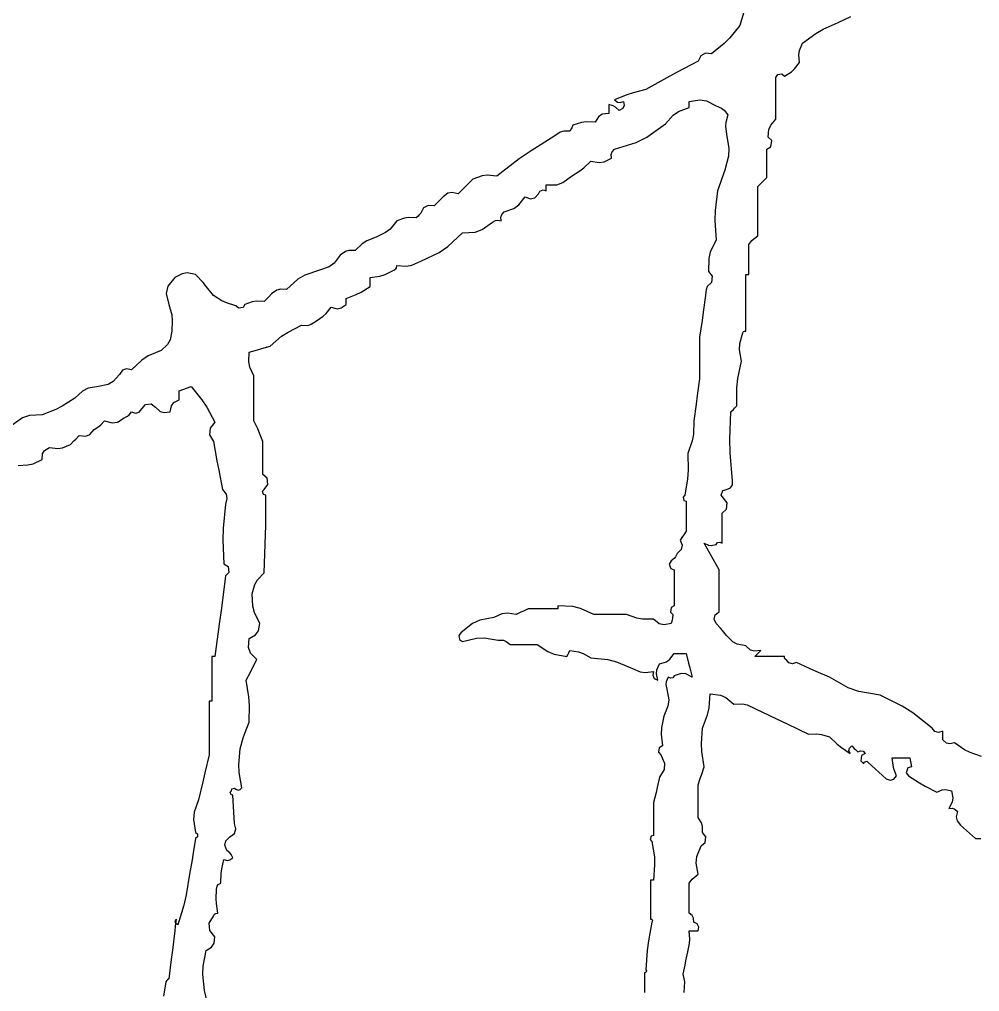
# Model space of a CAD drawing. Header units: inches. Extents: x 0 to 508000, y 0 to 738838.
# Drawn here: x 506875.1 to 506960.8, y 201178.3 to 201265 of the extents above; entities that cross this region are included whole.
import ezdxf

# ---------------------------------------------------------------- set-up
doc = ezdxf.new("R2010")
doc.units = ezdxf.units.IN
doc.header["$LTSCALE"] = 1000
doc.header["$MEASUREMENT"] = 0
doc.layers.get('0').update_dxf_attribs({"true_color": 0xffffff})
doc.layers.add('TK-TEXT', color=4, linetype='Continuous', true_color=0x00ffff)

# ---------------------------------------------------------------- blocks, each defined once
blk = doc.blocks.new('A$C4E5A0049')
at = {"lineweight": -3}
for p, q in [((19.2122, 15.9976), (19.1952, 15.9411)), ((19.6537, 15.955), (19.7112, 15.983)), ((19.1952, 15.9411), (19.1482, 15.8831)), ((19.5833, 15.9233), (19.6537, 15.955)), ((19.487, 15.8578), (19.5492, 15.9035)), ((19.5492, 15.9035), (19.5833, 15.9233)), ((19.1213, 15.8562), (19.0633, 15.8092)), ((19.1482, 15.8831), (19.1213, 15.8562)), ((19.473, 15.824), (19.487, 15.8578)), ((19.0138, 15.7999), (19.0007, 15.7744)), ((19.0348, 15.8115), (19.0138, 15.7999)), ((19.0633, 15.8092), (19.0348, 15.8115)), ((19.4699, 15.8039), (19.473, 15.824)), ((19.4731, 15.7675), (19.4699, 15.8039)), ((19.0007, 15.7744), (18.903, 15.7225)), ((19.4502, 15.7379), (19.4731, 15.7675)), ((18.903, 15.7225), (18.8544, 15.6961)), ((19.3619, 15.698), (19.3718, 15.7117)), ((19.3718, 15.7117), (19.3898, 15.7147)), ((19.3898, 15.7147), (19.4036, 15.705)), ((19.4036, 15.705), (19.4354, 15.7246)), ((19.4354, 15.7246), (19.4502, 15.7379)), ((18.8544, 15.6961), (18.7576, 15.6425)), ((19.3619, 15.6202), (19.3619, 15.698)), ((18.6685, 15.6176), (18.6118, 15.5938)), ((18.698, 15.6275), (18.6685, 15.6176)), ((18.7576, 15.6425), (18.698, 15.6275)), ((19.3619, 15.5813), (19.3619, 15.6202)), ((18.6051, 15.5656), (18.584, 15.573)), ((18.584, 15.573), (18.584, 15.5563)), ((18.6118, 15.5938), (18.6255, 15.5839)), ((18.6255, 15.5839), (18.6373, 15.5819)), ((18.6373, 15.5819), (18.6534, 15.5869)), ((18.6534, 15.5869), (18.6566, 15.5685)), ((18.9591, 15.5869), (19.0093, 15.5941)), ((18.9591, 15.5758), (18.9591, 15.5869)), ((18.9591, 15.5702), (18.9591, 15.5758)), ((18.9591, 15.5591), (18.9591, 15.5702)), ((19.0093, 15.5941), (19.039, 15.5892)), ((19.039, 15.5892), (19.0841, 15.566)), ((19.3619, 15.5035), (19.3619, 15.5813)), ((18.5542, 15.5273), (18.5366, 15.5156)), ((18.584, 15.5313), (18.5542, 15.5273)), ((18.584, 15.5563), (18.584, 15.548)), ((18.584, 15.548), (18.584, 15.5313)), ((18.6155, 15.5596), (18.6051, 15.5656)), ((18.6326, 15.5452), (18.6155, 15.5596)), ((18.6492, 15.5537), (18.6326, 15.5452)), ((18.6566, 15.5685), (18.6492, 15.5537)), ((18.8838, 15.523), (18.9086, 15.5401)), ((18.9086, 15.5401), (18.9591, 15.5591)), ((19.0841, 15.566), (19.1097, 15.5551)), ((19.1097, 15.5551), (19.122, 15.5458)), ((19.122, 15.5458), (19.1397, 15.5244)), ((19.1397, 15.5244), (19.1299, 15.4895)), ((18.4573, 15.4887), (18.4173, 15.4757)), ((18.4795, 15.4917), (18.4573, 15.4887)), ((18.5215, 15.4896), (18.4795, 15.4917)), ((18.5366, 15.5156), (18.5215, 15.4896)), ((18.7625, 15.4206), (18.8479, 15.4827)), ((18.8479, 15.4827), (18.8838, 15.523)), ((19.1299, 15.4895), (19.1284, 15.47)), ((19.3387, 15.4759), (19.3619, 15.5035)), ((18.3577, 15.4438), (18.3339, 15.4271)), ((18.3744, 15.4488), (18.3577, 15.4438)), ((18.4034, 15.448), (18.3744, 15.4488)), ((18.4089, 15.4591), (18.4034, 15.448)), ((18.4117, 15.4646), (18.4089, 15.4591)), ((18.4173, 15.4757), (18.4117, 15.4646)), ((19.1284, 15.47), (19.1327, 15.4341)), ((19.1327, 15.4341), (19.1431, 15.3681)), ((19.3272, 15.4202), (19.3305, 15.4562)), ((19.3305, 15.4562), (19.3387, 15.4759)), ((18.3339, 15.4271), (18.2222, 15.3572)), ((18.6118, 15.3646), (18.7127, 15.3957)), ((18.7127, 15.3957), (18.7625, 15.4206)), ((19.3433, 15.4046), (19.3272, 15.4202)), ((19.3397, 15.3758), (19.3433, 15.4046)), ((18.2222, 15.3572), (18.1678, 15.3195)), ((18.5959, 15.3404), (18.5997, 15.3518)), ((18.5997, 15.3518), (18.6118, 15.3646)), ((19.1431, 15.3681), (19.1416, 15.3322)), ((19.3203, 15.3646), (19.3397, 15.3758)), ((19.3203, 15.3118), (19.3203, 15.3646)), ((18.1678, 15.3195), (18.063, 15.2396)), ((18.4676, 15.2777), (18.5006, 15.309)), ((18.5006, 15.309), (18.5394, 15.3026)), ((18.5394, 15.3026), (18.5625, 15.3059)), ((18.5625, 15.3059), (18.5979, 15.3229)), ((18.5979, 15.3229), (18.5959, 15.3404)), ((19.1416, 15.3322), (19.1258, 15.2674)), ((19.3203, 15.2854), (19.3203, 15.3118)), ((18.4103, 15.2396), (18.4491, 15.2635)), ((18.4491, 15.2635), (18.4676, 15.2777)), ((19.1258, 15.2674), (19.1115, 15.2286)), ((19.3203, 15.2326), (19.3203, 15.2854)), ((17.9519, 15.2257), (17.9241, 15.1979)), ((17.994, 15.2411), (17.9519, 15.2257)), ((18.0185, 15.2442), (17.994, 15.2411)), ((18.063, 15.2396), (18.0185, 15.2442)), ((18.3423, 15.1986), (18.3709, 15.2087)), ((18.3709, 15.2087), (18.4103, 15.2396)), ((19.1046, 15.2091), (19.091, 15.1701)), ((19.1115, 15.2286), (19.1046, 15.2091)), ((19.2786, 15.191), (19.2953, 15.2076)), ((19.2953, 15.2076), (19.3036, 15.216)), ((19.3036, 15.216), (19.3203, 15.2326)), ((17.855, 15.1634), (17.8355, 15.1595)), ((17.8824, 15.1562), (17.855, 15.1634)), ((17.9102, 15.184), (17.8824, 15.1562)), ((17.9241, 15.1979), (17.9102, 15.184)), ((18.2575, 15.1562), (18.2638, 15.1698)), ((18.2638, 15.1698), (18.2783, 15.1756)), ((18.2783, 15.1756), (18.2923, 15.1701)), ((18.2923, 15.1979), (18.3423, 15.1986)), ((18.2923, 15.1868), (18.2923, 15.1979)), ((18.2923, 15.1812), (18.2923, 15.1868)), ((18.2923, 15.1701), (18.2923, 15.1812)), ((19.091, 15.1701), (19.08, 15.0791)), ((19.2786, 15.0993), (19.2786, 15.191)), ((17.788, 15.1173), (17.7713, 15.1007)), ((17.7963, 15.1257), (17.788, 15.1173)), ((17.813, 15.1423), (17.7963, 15.1257)), ((17.8355, 15.1595), (17.813, 15.1423)), ((18.1655, 15.1047), (18.195, 15.1423)), ((18.195, 15.1423), (18.219, 15.1332)), ((18.219, 15.1332), (18.2397, 15.1378)), ((18.2397, 15.1378), (18.2575, 15.1562)), ((17.7219, 15.0914), (17.7088, 15.0659)), ((17.7428, 15.103), (17.7219, 15.0914)), ((17.7713, 15.1007), (17.7428, 15.103)), ((18.0857, 15.0601), (18.0978, 15.0729)), ((18.0978, 15.0729), (18.1429, 15.0886)), ((18.1429, 15.0886), (18.1655, 15.1047)), ((19.08, 15.0791), (19.0786, 15.0325)), ((19.2786, 15.0534), (19.2786, 15.0993)), ((17.5977, 15.0312), (17.5666, 14.9927)), ((17.6322, 15.0431), (17.5977, 15.0312)), ((17.6514, 15.046), (17.6322, 15.0431)), ((17.6879, 15.0451), (17.6514, 15.046)), ((17.6963, 15.0534), (17.6879, 15.0451)), ((17.7005, 15.0576), (17.6963, 15.0534)), ((17.7088, 15.0659), (17.7005, 15.0576)), ((18.0422, 15.0243), (18.0572, 15.032)), ((18.0572, 15.032), (18.0671, 15.0336)), ((18.0671, 15.0336), (18.0839, 15.0312)), ((18.0819, 15.0487), (18.0857, 15.0601)), ((18.0839, 15.0312), (18.0819, 15.0487)), ((19.0786, 15.0325), (19.0841, 14.9409)), ((19.2786, 14.9617), (19.2786, 15.0534)), ((17.5666, 14.9927), (17.5451, 14.9759)), ((17.9621, 14.9788), (17.9943, 14.99)), ((17.9943, 14.99), (18.0422, 15.0243)), ((17.4574, 14.9378), (17.4365, 14.9244)), ((17.5004, 14.9548), (17.4574, 14.9378)), ((17.5451, 14.9759), (17.5004, 14.9548)), ((17.8351, 14.9109), (17.9033, 14.9756)), ((17.9033, 14.9756), (17.9621, 14.9788)), ((19.0841, 14.9409), (19.0574, 14.8872)), ((19.2369, 14.9201), (19.2512, 14.9388)), ((19.2512, 14.9388), (19.2598, 14.9474)), ((19.2598, 14.9474), (19.2786, 14.9617)), ((17.3742, 14.8932), (17.3574, 14.8881)), ((17.4032, 14.8923), (17.3742, 14.8932)), ((17.4365, 14.9244), (17.4032, 14.8923)), ((17.7941, 14.8831), (17.8351, 14.9109)), ((19.2369, 14.8645), (19.2369, 14.9201)), ((17.3337, 14.8714), (17.3051, 14.8332)), ((17.3574, 14.8881), (17.3337, 14.8714)), ((17.7088, 14.8437), (17.7941, 14.8831)), ((19.0498, 14.855), (19.0494, 14.795)), ((19.0574, 14.8872), (19.0498, 14.855)), ((19.2369, 14.8367), (19.2369, 14.8645)), ((17.2365, 14.802), (17.1695, 14.7783)), ((17.2819, 14.8167), (17.2365, 14.802)), ((17.3051, 14.8332), (17.2819, 14.8167)), ((17.5422, 14.7809), (17.5838, 14.802)), ((17.5838, 14.802), (17.5924, 14.807)), ((17.5924, 14.807), (17.5963, 14.8129)), ((17.5963, 14.8129), (17.5977, 14.8228)), ((17.5977, 14.8228), (17.6428, 14.8197)), ((17.6428, 14.8197), (17.6679, 14.8244)), ((17.6679, 14.8244), (17.7088, 14.8437)), ((19.2369, 14.7811), (19.2369, 14.8367)), ((16.5627, 14.7673), (16.5309, 14.7271)), ((16.5979, 14.7848), (16.5627, 14.7673)), ((16.6213, 14.7881), (16.5979, 14.7848)), ((16.6599, 14.7811), (16.6213, 14.7881)), ((16.6945, 14.7433), (16.6599, 14.7811)), ((17.1367, 14.7589), (17.0836, 14.7117)), ((17.1695, 14.7783), (17.1367, 14.7589)), ((17.4726, 14.7673), (17.5188, 14.7736)), ((17.4726, 14.7506), (17.4726, 14.7673)), ((17.5188, 14.7736), (17.5422, 14.7809)), ((19.0494, 14.795), (19.0666, 14.7731)), ((19.0666, 14.7731), (19.0637, 14.7437)), ((19.223, 14.6756), (19.223, 14.7811)), ((19.223, 14.7811), (19.2286, 14.7811)), ((19.2286, 14.7811), (19.2314, 14.7811)), ((19.2314, 14.7811), (19.2369, 14.7811)), ((16.5309, 14.7271), (16.5232, 14.6921)), ((16.7112, 14.7238), (16.6945, 14.7433)), ((16.7433, 14.6839), (16.7112, 14.7238)), ((17.0547, 14.7126), (17.0379, 14.7075)), ((17.0836, 14.7117), (17.0547, 14.7126)), ((17.4307, 14.6989), (17.4726, 14.7256)), ((17.4726, 14.7422), (17.4726, 14.7506)), ((17.4726, 14.7256), (17.4726, 14.7422)), ((19.0384, 14.7092), (19.037, 14.7007)), ((19.0424, 14.7256), (19.0384, 14.7092)), ((19.0637, 14.7437), (19.0424, 14.7256)), ((16.5232, 14.6921), (16.5349, 14.6422)), ((16.7819, 14.6589), (16.7433, 14.6839)), ((16.9933, 14.67), (16.9795, 14.6561)), ((17.0003, 14.677), (16.9933, 14.67)), ((17.0142, 14.6908), (17.0003, 14.677)), ((17.0379, 14.7075), (17.0142, 14.6908)), ((17.3615, 14.67), (17.408, 14.6876)), ((17.3615, 14.6589), (17.3615, 14.67)), ((17.408, 14.6876), (17.4307, 14.6989)), ((19.0355, 14.6839), (19.0244, 14.6061)), ((19.037, 14.7007), (19.0355, 14.6839)), ((19.223, 14.6228), (19.223, 14.6756)), ((16.5349, 14.6422), (16.5485, 14.5938)), ((16.8035, 14.6488), (16.7819, 14.6589)), ((16.8475, 14.6353), (16.8035, 14.6488)), ((16.8599, 14.6238), (16.8475, 14.6353)), ((16.8812, 14.6273), (16.8599, 14.6238)), ((16.8892, 14.6422), (16.8812, 14.6273)), ((16.9237, 14.6541), (16.8892, 14.6422)), ((16.9429, 14.657), (16.9237, 14.6541)), ((16.9795, 14.6561), (16.9429, 14.657)), ((17.2679, 14.5998), (17.292, 14.6283)), ((17.292, 14.6283), (17.3196, 14.6218)), ((17.3196, 14.6218), (17.3385, 14.6256)), ((17.3385, 14.6256), (17.3615, 14.6422)), ((17.3615, 14.6533), (17.3615, 14.6589)), ((17.3615, 14.6422), (17.3615, 14.6533)), ((19.223, 14.5172), (19.223, 14.6228)), ((16.5485, 14.5938), (16.5515, 14.5674)), ((17.2226, 14.5658), (17.2535, 14.5869)), ((17.2535, 14.5869), (17.2679, 14.5998)), ((19.0244, 14.6061), (19.0188, 14.5672)), ((16.5515, 14.5674), (16.5488, 14.5172)), ((17.0905, 14.5134), (17.1531, 14.545)), ((17.1531, 14.545), (17.1821, 14.5441)), ((17.1821, 14.5441), (17.1988, 14.5491)), ((17.1988, 14.5491), (17.2226, 14.5658)), ((19.0188, 14.5672), (19.0077, 14.4894)), ((16.5488, 14.5172), (16.5413, 14.4769)), ((17.0072, 14.4477), (17.0605, 14.4934)), ((17.0605, 14.4934), (17.0905, 14.5134)), ((19.0077, 14.4894), (19.007, 14.4116)), ((19.1946, 14.4594), (19.2091, 14.5102)), ((19.2091, 14.5102), (19.2121, 14.5157)), ((19.2121, 14.5157), (19.2169, 14.518)), ((19.2169, 14.518), (19.223, 14.5172)), ((16.5297, 14.4554), (16.5002, 14.4269)), ((16.5413, 14.4769), (16.5297, 14.4554)), ((16.9683, 14.4366), (17.0072, 14.4477)), ((19.1931, 14.4304), (19.1946, 14.4594)), ((16.4387, 14.4021), (16.4089, 14.3827)), ((16.5002, 14.4269), (16.4387, 14.4021)), ((16.9074, 14.3748), (16.91, 14.42)), ((16.91, 14.42), (16.9489, 14.4311)), ((16.9489, 14.4311), (16.9683, 14.4366)), ((19.007, 14.4116), (19.007, 14.3727)), ((19.2022, 14.3783), (19.1931, 14.4304)), ((16.4089, 14.3827), (16.3613, 14.3366)), ((16.9121, 14.35), (16.9074, 14.3748)), ((16.9308, 14.3088), (16.9121, 14.35)), ((19.007, 14.3727), (19.0077, 14.2949)), ((19.185, 14.2963), (19.2022, 14.3783)), ((16.3057, 14.3158), (16.2756, 14.2826)), ((16.3192, 14.3353), (16.3057, 14.3158)), ((16.3382, 14.3424), (16.3192, 14.3353)), ((16.3613, 14.3366), (16.3382, 14.3424)), ((16.9308, 14.2255), (16.9308, 14.3088)), ((16.2084, 14.2602), (16.1595, 14.2516)), ((16.2523, 14.2693), (16.2084, 14.2602)), ((16.2756, 14.2826), (16.2523, 14.2693)), ((16.6169, 14.2519), (16.6391, 14.2602)), ((16.6391, 14.2602), (16.6894, 14.1978)), ((19.0077, 14.2949), (18.9966, 14.2171)), ((19.1807, 14.2537), (19.185, 14.2963)), ((16.1336, 14.2386), (16.0973, 14.2046)), ((16.1595, 14.2516), (16.1336, 14.2386)), ((16.5835, 14.2394), (16.6058, 14.2477)), ((16.5835, 14.2227), (16.5835, 14.2394)), ((16.5835, 14.2143), (16.5835, 14.2227)), ((16.5835, 14.1977), (16.5835, 14.2143)), ((16.6058, 14.2477), (16.6169, 14.2519)), ((16.9308, 14.1838), (16.9308, 14.2255)), ((18.9966, 14.2171), (18.991, 14.1782)), ((19.1813, 14.1699), (19.1807, 14.2537)), ((16.0392, 14.1686), (16.0082, 14.1531)), ((16.0973, 14.2046), (16.0392, 14.1686)), ((16.4099, 14.156), (16.4259, 14.1754)), ((16.4259, 14.1754), (16.4525, 14.1784)), ((16.4525, 14.1784), (16.4724, 14.1629)), ((16.5419, 14.1421), (16.5473, 14.1694)), ((16.5473, 14.1694), (16.5589, 14.1849)), ((16.5589, 14.1849), (16.5835, 14.1977)), ((16.6894, 14.1978), (16.712, 14.1639)), ((16.9308, 14.1004), (16.9308, 14.1838)), ((18.991, 14.1782), (18.9799, 14.1004)), ((19.1702, 14.1588), (19.1813, 14.1699)), ((15.8857, 14.1251), (15.8535, 14.1138)), ((15.9445, 14.1282), (15.8857, 14.1251)), ((16.0082, 14.1531), (15.9445, 14.1282)), ((16.3265, 14.1143), (16.3427, 14.1218)), ((16.3427, 14.1218), (16.3504, 14.128)), ((16.3504, 14.128), (16.3613, 14.1421)), ((16.3613, 14.1421), (16.3803, 14.1354)), ((16.3803, 14.1354), (16.3972, 14.1402)), ((16.3972, 14.1402), (16.4099, 14.156)), ((16.4724, 14.1629), (16.4942, 14.1438)), ((16.4942, 14.1438), (16.5131, 14.1381)), ((16.5131, 14.1381), (16.5419, 14.1421)), ((16.712, 14.1639), (16.7502, 14.0935)), ((19.1484, 14.0144), (19.1536, 14.1421)), ((19.1536, 14.1421), (19.1647, 14.1532)), ((19.1647, 14.1532), (19.1702, 14.1588)), ((15.8535, 14.1138), (15.8056, 14.0796)), ((16.2089, 14.073), (16.2189, 14.0816)), ((16.2189, 14.0816), (16.2362, 14.1004)), ((16.2362, 14.1004), (16.2713, 14.0902)), ((16.2713, 14.0902), (16.2961, 14.094)), ((16.2961, 14.094), (16.3265, 14.1143)), ((16.7502, 14.0935), (16.7276, 14.0652)), ((16.9493, 14.0624), (16.9308, 14.1004)), ((18.9799, 14.1004), (18.979, 14.0383)), ((16.1015, 14.0143), (16.1181, 14.031)), ((16.1181, 14.031), (16.148, 14.0292)), ((16.148, 14.0292), (16.1672, 14.0368)), ((16.1672, 14.0368), (16.1876, 14.0588)), ((16.1876, 14.0588), (16.2089, 14.073)), ((16.7276, 14.0652), (16.7252, 14.0346)), ((16.7252, 14.0346), (16.7433, 14.0032)), ((16.9577, 14.0428), (16.9493, 14.0624)), ((16.9725, 14.0032), (16.9577, 14.0428)), ((18.979, 14.0383), (18.9732, 14.0061)), ((16.04, 13.9747), (16.0765, 13.9893)), ((16.0765, 13.9893), (16.0931, 14.006)), ((16.0931, 14.006), (16.1015, 14.0143)), ((16.7433, 14.0032), (16.7593, 13.9142)), ((16.9725, 13.9421), (16.9725, 14.0032)), ((18.9732, 14.0061), (18.9521, 13.9476)), ((19.1498, 13.95), (19.1484, 14.0144)), ((15.9445, 13.9198), (15.9469, 13.9459)), ((15.9469, 13.9459), (15.9568, 13.9618)), ((15.9568, 13.9618), (15.9792, 13.9754)), ((15.9792, 13.9754), (16.0183, 13.9716)), ((16.0183, 13.9716), (16.04, 13.9747)), ((16.9725, 13.9115), (16.9725, 13.9421)), ((18.9521, 13.9476), (18.9537, 13.8696)), ((19.1605, 13.8226), (19.1498, 13.95)), ((15.8334, 13.8921), (15.8791, 13.8944)), ((15.8791, 13.8944), (15.903, 13.9004)), ((15.903, 13.9004), (15.9445, 13.9198)), ((16.7593, 13.9142), (16.7676, 13.8697)), ((16.9725, 13.8504), (16.9725, 13.9115)), ((16.7676, 13.8697), (16.785, 13.7809)), ((16.9938, 13.8323), (16.9725, 13.8504)), ((18.9537, 13.8696), (18.9509, 13.8301)), ((16.9967, 13.8029), (16.9938, 13.8323)), ((18.9509, 13.8301), (18.9382, 13.7531)), ((19.1606, 13.8026), (19.1605, 13.8226)), ((16.785, 13.7809), (16.802, 13.7582)), ((16.9718, 13.7724), (16.9795, 13.7809)), ((16.9757, 13.7571), (16.9718, 13.7724)), ((16.9795, 13.7809), (16.9967, 13.8029)), ((19.1087, 13.7536), (19.116, 13.7755)), ((19.116, 13.7755), (19.1327, 13.7809)), ((19.1327, 13.7809), (19.1513, 13.7885)), ((19.1513, 13.7885), (19.1606, 13.8026)), ((16.8058, 13.7389), (16.7989, 13.7115)), ((16.802, 13.7582), (16.8058, 13.7389)), ((16.9864, 13.7531), (16.9757, 13.7571)), ((16.9864, 13.6976), (16.9864, 13.7531)), ((18.9382, 13.7531), (18.9306, 13.7446)), ((18.9306, 13.7446), (18.9344, 13.7293)), ((18.9344, 13.7293), (18.9452, 13.7253)), ((18.9452, 13.7253), (18.9452, 13.6698)), ((19.1188, 13.7392), (19.1087, 13.7536)), ((19.1361, 13.7173), (19.1188, 13.7392)), ((19.1332, 13.6879), (19.1361, 13.7173)), ((16.7989, 13.7115), (16.7878, 13.6008)), ((16.9864, 13.6698), (16.9864, 13.6976)), ((16.9864, 13.6142), (16.9864, 13.6698)), ((18.9452, 13.6698), (18.9452, 13.642)), ((19.1119, 13.6698), (19.1332, 13.6879)), ((19.1119, 13.6142), (19.1119, 13.6698)), ((18.9452, 13.642), (18.9452, 13.5864)), ((16.7878, 13.6008), (16.7864, 13.5446)), ((16.9837, 13.5253), (16.9864, 13.6142)), ((18.9452, 13.5864), (18.9341, 13.5698)), ((19.1119, 13.5864), (19.1119, 13.6142)), ((19.1119, 13.5309), (19.1119, 13.5864)), ((16.7864, 13.5446), (16.7919, 13.4336)), ((18.9285, 13.5614), (18.9174, 13.5448)), ((18.9174, 13.5448), (18.9265, 13.5208)), ((18.9341, 13.5698), (18.9285, 13.5614)), ((19.0841, 13.5239), (19.0914, 13.5327)), ((19.0914, 13.5327), (19.1013, 13.5352)), ((19.1013, 13.5352), (19.1119, 13.5309)), ((16.9823, 13.4808), (16.9837, 13.5253)), ((18.9219, 13.5001), (18.9035, 13.4822)), ((18.9265, 13.5208), (18.9219, 13.5001)), ((19.0566, 13.481), (19.0285, 13.5309)), ((19.0285, 13.5309), (19.0487, 13.5212)), ((19.0487, 13.5212), (19.0621, 13.5195)), ((19.0621, 13.5195), (19.0841, 13.5239)), ((16.9795, 13.3919), (16.9823, 13.4808)), ((18.8757, 13.4475), (18.8661, 13.4328)), ((18.8898, 13.4584), (18.8757, 13.4475)), ((18.896, 13.4661), (18.8898, 13.4584)), ((18.9035, 13.4822), (18.896, 13.4661)), ((19.0705, 13.456), (19.0566, 13.481)), ((19.098, 13.4058), (19.0705, 13.456)), ((16.7919, 13.4336), (16.8113, 13.4224)), ((16.8113, 13.4224), (16.8149, 13.3937)), ((18.8661, 13.4328), (18.8731, 13.4118)), ((18.8731, 13.4118), (18.8896, 13.4058)), ((18.8896, 13.4058), (18.8896, 13.3391)), ((19.098, 13.328), (19.098, 13.4058)), ((16.7989, 13.378), (16.7801, 13.2279)), ((16.8149, 13.3937), (16.7989, 13.378)), ((16.9361, 13.3378), (16.9485, 13.3595)), ((16.9485, 13.3595), (16.9795, 13.3919)), ((16.9239, 13.2947), (16.9361, 13.3378)), ((18.8896, 13.3391), (18.8896, 13.3058)), ((18.8896, 13.3058), (18.8896, 13.2391)), ((19.098, 13.2891), (19.098, 13.328)), ((16.9268, 13.2375), (16.9239, 13.2947)), ((19.098, 13.2113), (19.098, 13.2891)), ((16.7801, 13.2279), (16.7704, 13.1529)), ((16.9343, 13.2076), (16.9268, 13.2375)), ((18.2089, 13.2252), (18.1867, 13.2141)), ((18.2645, 13.2252), (18.2089, 13.2252)), ((18.2923, 13.2252), (18.2645, 13.2252)), ((18.3478, 13.2252), (18.2923, 13.2252)), ((18.4165, 13.2357), (18.3478, 13.2391)), ((18.3478, 13.2391), (18.3478, 13.2336)), ((18.3478, 13.2336), (18.3478, 13.2308)), ((18.3478, 13.2308), (18.3478, 13.2252)), ((18.4523, 13.2267), (18.4165, 13.2357)), ((18.5145, 13.1975), (18.4523, 13.2267)), ((18.8747, 13.2312), (18.8712, 13.2098)), ((18.8896, 13.2391), (18.8747, 13.2312)), ((16.9586, 13.1558), (16.9343, 13.2076)), ((17.9831, 13.1712), (17.949, 13.1557)), ((18.0491, 13.1836), (17.9831, 13.1712)), ((18.0871, 13.2017), (18.0491, 13.1836)), ((18.112, 13.205), (18.0871, 13.2017)), ((18.1533, 13.1975), (18.112, 13.205)), ((18.1756, 13.2086), (18.1533, 13.1975)), ((18.1867, 13.2141), (18.1756, 13.2086)), ((18.5757, 13.1975), (18.5145, 13.1975)), ((18.6062, 13.1975), (18.5757, 13.1975)), ((18.6673, 13.1975), (18.6062, 13.1975)), ((18.7153, 13.1811), (18.6673, 13.1975)), ((18.7417, 13.1767), (18.7153, 13.1811)), ((18.7924, 13.1766), (18.7417, 13.1767)), ((18.8192, 13.1551), (18.7924, 13.1766)), ((18.8712, 13.2098), (18.8827, 13.1975)), ((18.8793, 13.1723), (18.8757, 13.1558)), ((18.8807, 13.1807), (18.8793, 13.1723)), ((18.8827, 13.1975), (18.8807, 13.1807)), ((19.0754, 13.177), (19.0803, 13.1967)), ((19.0841, 13.1558), (19.0754, 13.177)), ((19.0803, 13.1967), (19.098, 13.2113)), ((16.7704, 13.1529), (16.7502, 13.003)), ((16.9529, 13.1223), (16.9586, 13.1558)), ((17.949, 13.1557), (17.8963, 13.1141)), ((18.8419, 13.1494), (18.8192, 13.1551)), ((18.8757, 13.1558), (18.8419, 13.1494)), ((19.1049, 13.1348), (19.0841, 13.1558)), ((19.1147, 13.1236), (19.1049, 13.1348)), ((16.9059, 13.0452), (16.91, 13.0863)), ((16.91, 13.0863), (16.9394, 13.1031)), ((16.9394, 13.1031), (16.9529, 13.1223)), ((17.8963, 13.1141), (17.8867, 13.1002)), ((17.8867, 13.1002), (17.8897, 13.0825)), ((17.8897, 13.0825), (17.9033, 13.0724)), ((17.9033, 13.0724), (17.9681, 13.0882)), ((17.9681, 13.0882), (18.004, 13.0897)), ((18.004, 13.0897), (18.07, 13.0794)), ((19.1327, 13.1002), (19.1147, 13.1236)), ((19.1619, 13.0714), (19.1327, 13.1002)), ((16.9155, 13.0183), (16.9059, 13.0452)), ((18.07, 13.0794), (18.0937, 13.0782)), ((18.0937, 13.0782), (18.1069, 13.0732)), ((18.1069, 13.0732), (18.1255, 13.0585)), ((18.1255, 13.0585), (18.1756, 13.0585)), ((18.1756, 13.0585), (18.2006, 13.0585)), ((18.2006, 13.0585), (18.2506, 13.0585)), ((18.2506, 13.0585), (18.3003, 13.0253)), ((19.1829, 13.0601), (19.1619, 13.0714)), ((19.223, 13.0516), (19.1829, 13.0601)), ((19.2448, 13.0325), (19.223, 13.0516)), ((16.7419, 13.003), (16.7363, 13.003)), ((16.7363, 13.003), (16.7363, 12.9196)), ((16.7447, 13.003), (16.7419, 13.003)), ((16.7502, 13.003), (16.7447, 13.003)), ((16.9447, 12.9891), (16.9155, 13.0183)), ((16.9257, 12.95), (16.9447, 12.9891)), ((18.3003, 13.0253), (18.3305, 13.0132)), ((18.3305, 13.0132), (18.3895, 13.003)), ((18.3895, 13.003), (18.3951, 13.0141)), ((18.3951, 13.0141), (18.3978, 13.0196)), ((18.3978, 13.0196), (18.4034, 13.0307)), ((18.4034, 13.0307), (18.4442, 13.0246)), ((18.4442, 13.0246), (18.4651, 13.0171)), ((18.4651, 13.0171), (18.5006, 12.996)), ((18.5006, 12.996), (18.5805, 12.9885)), ((18.8526, 12.978), (18.8693, 12.9897)), ((18.8693, 12.9897), (18.8896, 13.0169)), ((18.8896, 13.0169), (18.9118, 13.0169)), ((18.9118, 13.0169), (18.923, 13.0169)), ((18.923, 13.0169), (18.9452, 13.0169)), ((18.9452, 13.0169), (18.9563, 12.9724)), ((19.2637, 13.0268), (19.2448, 13.0325)), ((19.2925, 13.0307), (19.2637, 13.0268)), ((19.2647, 13.003), (19.2758, 13.0141)), ((19.3203, 13.003), (19.2647, 13.003)), ((19.2758, 13.0141), (19.2814, 13.0196)), ((19.2814, 13.0196), (19.2925, 13.0307)), ((19.348, 13.003), (19.3203, 13.003)), ((19.4036, 13.003), (19.348, 13.003)), ((19.4028, 12.9968), (19.4036, 13.003)), ((19.4051, 12.9921), (19.4028, 12.9968)), ((19.4106, 12.9891), (19.4051, 12.9921)), ((19.4232, 12.9733), (19.4106, 12.9891)), ((16.9159, 12.9305), (16.9257, 12.95)), ((18.5805, 12.9885), (18.6212, 12.9784)), ((18.6212, 12.9784), (18.6951, 12.9474)), ((18.6951, 12.9474), (18.7308, 12.9309)), ((18.8084, 12.9399), (18.8202, 12.9682)), ((18.8202, 12.9682), (18.8526, 12.978)), ((18.9563, 12.9724), (18.9619, 12.9502)), ((18.9619, 12.9502), (18.973, 12.9057)), ((19.4401, 12.9685), (19.4232, 12.9733)), ((19.4592, 12.9752), (19.4401, 12.9685)), ((19.5201, 12.947), (19.4592, 12.9752)), ((19.5507, 12.9331), (19.5201, 12.947)), ((16.7363, 12.9196), (16.7363, 12.8779)), ((16.8961, 12.8918), (16.9159, 12.9305)), ((18.7308, 12.9309), (18.7535, 12.9277)), ((18.7535, 12.9277), (18.7924, 12.9335)), ((18.7924, 12.9335), (18.7892, 12.9151)), ((18.7892, 12.9151), (18.7966, 12.9003)), ((18.7966, 12.9003), (18.8132, 12.8918)), ((18.8067, 12.9218), (18.8084, 12.9399)), ((18.8132, 12.8918), (18.8067, 12.9218)), ((18.8618, 12.9057), (18.8521, 12.8855)), ((18.8724, 12.9014), (18.8618, 12.9057)), ((18.8823, 12.9038), (18.8724, 12.9014)), ((18.8896, 12.9127), (18.8823, 12.9038)), ((18.9211, 12.9241), (18.8896, 12.9127)), ((18.9438, 12.9222), (18.9211, 12.9241)), ((18.973, 12.9057), (18.9438, 12.9222)), ((19.612, 12.9057), (19.5507, 12.9331)), ((19.6997, 12.8573), (19.612, 12.9057)), ((16.7363, 12.8779), (16.7363, 12.7946)), ((16.9075, 12.8147), (16.8961, 12.8918)), ((18.8521, 12.8855), (18.8505, 12.8721)), ((18.8505, 12.8721), (18.8549, 12.8501)), ((19.7495, 12.8397), (19.6997, 12.8573)), ((16.9103, 12.7753), (16.9075, 12.8147)), ((18.8549, 12.8501), (18.8635, 12.8006)), ((19.052, 12.7641), (19.0563, 12.8293)), ((19.0563, 12.8293), (19.1043, 12.8224)), ((19.1043, 12.8224), (19.1298, 12.8113)), ((19.1298, 12.8113), (19.1675, 12.7807)), ((19.8482, 12.8224), (19.7495, 12.8397)), ((19.9513, 12.7719), (19.8482, 12.8224)), ((16.728, 12.7946), (16.7225, 12.7946)), ((16.7225, 12.7946), (16.7225, 12.6946)), ((16.7308, 12.7946), (16.728, 12.7946)), ((16.7363, 12.7946), (16.7308, 12.7946)), ((16.91, 12.6973), (16.9103, 12.7753)), ((18.8603, 12.7716), (18.841, 12.7251)), ((18.8635, 12.8006), (18.8603, 12.7716)), ((19.0448, 12.7307), (19.052, 12.7641)), ((19.1675, 12.7807), (19.2072, 12.7825)), ((19.2072, 12.7825), (19.2292, 12.7778)), ((19.2292, 12.7778), (19.2647, 12.7599)), ((20.001, 12.7406), (19.9513, 12.7719)), ((18.841, 12.7251), (18.8299, 12.6706)), ((19.0216, 12.6696), (19.0448, 12.7307)), ((19.2647, 12.7599), (19.365, 12.7131)), ((20.0913, 12.6696), (20.001, 12.7406)), ((16.7225, 12.6946), (16.7225, 12.6445)), ((16.8902, 12.6485), (16.91, 12.6973)), ((19.365, 12.7131), (19.415, 12.6895)), ((19.415, 12.6895), (19.5148, 12.6418)), ((16.7225, 12.6445), (16.7225, 12.5445)), ((16.8818, 12.6233), (16.8902, 12.6485)), ((18.8299, 12.6706), (18.8285, 12.6416)), ((18.8285, 12.6416), (18.834, 12.5862)), ((19.0169, 12.5974), (19.0216, 12.6696)), ((19.5148, 12.6418), (19.554, 12.6433)), ((19.554, 12.6433), (19.5747, 12.6403)), ((19.5747, 12.6403), (19.612, 12.6279)), ((19.612, 12.6279), (19.649, 12.5951)), ((20.1039, 12.6538), (20.0913, 12.6696)), ((20.1208, 12.649), (20.1039, 12.6538)), ((20.1399, 12.6557), (20.1208, 12.649)), ((20.1399, 12.639), (20.1399, 12.6557)), ((20.1399, 12.6307), (20.1399, 12.639)), ((20.1399, 12.614), (20.1399, 12.6307)), ((16.8683, 12.5723), (16.8818, 12.6233)), ((18.834, 12.5862), (18.8191, 12.5782)), ((19.0183, 12.5605), (19.0169, 12.5974)), ((19.649, 12.5951), (19.6686, 12.5797)), ((19.7058, 12.5766), (19.7162, 12.5862)), ((19.7162, 12.5862), (19.7273, 12.5751)), ((20.1577, 12.5995), (20.1399, 12.614)), ((20.173, 12.5957), (20.1577, 12.5995)), ((20.1955, 12.6001), (20.173, 12.5957)), ((20.2416, 12.5685), (20.1955, 12.6001)), ((16.7225, 12.5445), (16.7032, 12.4611)), ((16.8614, 12.5003), (16.8683, 12.5723)), ((18.8191, 12.5782), (18.8156, 12.5569)), ((18.8156, 12.5569), (18.8271, 12.5445)), ((18.8271, 12.5445), (18.8437, 12.5062)), ((19.0285, 12.489), (19.0183, 12.5605)), ((19.6686, 12.5797), (19.7092, 12.5515)), ((19.7033, 12.5643), (19.7058, 12.5766)), ((19.7092, 12.5515), (19.7033, 12.5643)), ((19.7273, 12.5751), (19.7329, 12.5695)), ((19.7329, 12.5695), (19.744, 12.5584)), ((19.744, 12.5584), (19.7571, 12.5639)), ((19.7571, 12.5639), (19.7687, 12.5615)), ((19.7615, 12.542), (19.7579, 12.5167)), ((19.7787, 12.5515), (19.7615, 12.542)), ((19.7687, 12.5615), (19.7787, 12.5515)), ((20.2676, 12.5556), (20.2416, 12.5685)), ((20.3205, 12.5376), (20.2676, 12.5556)), ((16.8629, 12.4629), (16.8614, 12.5003)), ((18.8437, 12.5062), (18.8417, 12.4761)), ((19.7579, 12.5167), (19.7718, 12.5028)), ((19.7718, 12.5028), (19.7739, 12.5114)), ((19.7739, 12.5114), (19.7858, 12.5153)), ((19.7858, 12.5153), (19.7926, 12.5098)), ((19.7926, 12.5098), (19.8258, 12.4791)), ((19.9086, 12.4966), (19.9037, 12.5306)), ((19.9037, 12.5306), (19.9371, 12.5306)), ((19.9128, 12.4796), (19.9086, 12.4966)), ((19.9371, 12.5306), (19.9537, 12.5306)), ((19.9537, 12.5306), (19.9871, 12.5306)), ((19.9871, 12.5306), (19.9906, 12.5141)), ((19.9906, 12.5141), (19.992, 12.5057)), ((19.992, 12.5057), (19.994, 12.489)), ((16.7032, 12.4611), (16.6935, 12.4195)), ((16.8753, 12.3917), (16.8629, 12.4629)), ((18.8417, 12.4761), (18.8202, 12.4403)), ((19.0119, 12.4389), (19.0174, 12.4556)), ((19.0174, 12.4556), (19.0285, 12.489)), ((19.8258, 12.4791), (19.8425, 12.4638)), ((19.8425, 12.4638), (19.8759, 12.4334)), ((19.9119, 12.4315), (19.9246, 12.4473)), ((19.9246, 12.4473), (19.9128, 12.4796)), ((19.9773, 12.4836), (19.97, 12.4616)), ((19.97, 12.4616), (19.9801, 12.4473)), ((19.994, 12.489), (19.9773, 12.4836)), ((19.9801, 12.4473), (20.0314, 12.4142)), ((16.6935, 12.4195), (16.6738, 12.3361)), ((18.8202, 12.4403), (18.8105, 12.3928)), ((19.0007, 12.4056), (19.0119, 12.4389)), ((19.0007, 12.3445), (19.0007, 12.4056)), ((19.8759, 12.4334), (19.895, 12.4267)), ((19.895, 12.4267), (19.9119, 12.4315)), ((20.0314, 12.4142), (20.0579, 12.3989)), ((16.8211, 12.371), (16.8266, 12.3778)), ((16.8251, 12.3591), (16.8211, 12.371)), ((16.8336, 12.357), (16.8251, 12.3591)), ((16.8266, 12.3778), (16.8288, 12.3863)), ((16.8288, 12.3863), (16.8406, 12.3903)), ((16.8363, 12.3042), (16.8336, 12.357)), ((16.8406, 12.3903), (16.8475, 12.3848)), ((16.8475, 12.3848), (16.8582, 12.3808)), ((16.8582, 12.3808), (16.8676, 12.3832)), ((16.8676, 12.3832), (16.8753, 12.3917)), ((18.805, 12.3691), (18.7924, 12.3223)), ((18.8105, 12.3928), (18.805, 12.3691)), ((20.0579, 12.3989), (20.1121, 12.3709)), ((20.1121, 12.3709), (20.1378, 12.3817)), ((20.1378, 12.3817), (20.1542, 12.3833)), ((20.1542, 12.3833), (20.1816, 12.3778)), ((20.1816, 12.3778), (20.1867, 12.3444)), ((16.6738, 12.3361), (16.654, 12.2781)), ((18.7924, 12.3223), (18.7924, 12.2611)), ((19.0007, 12.3139), (19.0007, 12.3445)), ((19.0007, 12.2528), (19.0007, 12.3139)), ((20.1834, 12.3244), (20.1677, 12.2945)), ((20.1867, 12.3444), (20.1834, 12.3244)), ((16.654, 12.2781), (16.6509, 12.244)), ((16.8377, 12.2778), (16.8363, 12.3042)), ((16.8405, 12.225), (16.8377, 12.2778)), ((20.1677, 12.2945), (20.1851, 12.2965)), ((20.1851, 12.2965), (20.1966, 12.2926)), ((20.1966, 12.2926), (20.2094, 12.2806)), ((20.2094, 12.2806), (20.2031, 12.2557)), ((16.6509, 12.244), (16.6599, 12.1833)), ((16.8477, 12.1996), (16.8405, 12.225)), ((18.7924, 12.2611), (18.7924, 12.2306)), ((18.7924, 12.2306), (18.7924, 12.1694)), ((19.0162, 12.2283), (19.0007, 12.2528)), ((19.021, 12.2123), (19.0162, 12.2283)), ((20.2031, 12.2557), (20.2071, 12.2379)), ((20.2071, 12.2379), (20.2232, 12.2181)), ((16.6599, 12.1833), (16.6687, 12.1765)), ((16.6687, 12.1765), (16.6687, 12.1624)), ((16.8197, 12.1625), (16.8406, 12.1785)), ((16.8406, 12.1785), (16.8477, 12.1996)), ((19.0216, 12.1833), (19.021, 12.2123)), ((19.037, 12.1635), (19.0216, 12.1833)), ((20.2232, 12.2181), (20.2511, 12.1932)), ((20.2511, 12.1932), (20.265, 12.1807)), ((20.265, 12.1807), (20.2927, 12.1555)), ((16.6599, 12.1555), (16.6488, 12.0889)), ((16.6687, 12.1624), (16.6599, 12.1555)), ((16.7967, 12.1239), (16.8013, 12.1447)), ((16.8013, 12.1447), (16.8197, 12.1625)), ((18.7816, 12.1655), (18.7778, 12.1502)), ((18.7778, 12.1502), (18.7854, 12.1417)), ((18.7924, 12.1694), (18.7816, 12.1655)), ((18.7854, 12.1417), (18.7967, 12.0702)), ((19.0146, 12.1208), (19.0341, 12.1368)), ((19.0341, 12.1368), (19.037, 12.1635)), ((20.2927, 12.1555), (20.3094, 12.1555)), ((20.3094, 12.1555), (20.3177, 12.1555)), ((16.6488, 12.0889), (16.6433, 12.0555)), ((16.8058, 12.1), (16.7967, 12.1239)), ((16.8199, 12.0891), (16.8058, 12.1)), ((16.8261, 12.0814), (16.8199, 12.0891)), ((18.9944, 12.0718), (19.0146, 12.1208)), ((16.6433, 12.0555), (16.6322, 11.9888)), ((16.7823, 12.0145), (16.7919, 12.0583)), ((16.7919, 12.0583), (16.8081, 12.0534)), ((16.8081, 12.0534), (16.8199, 12.0553)), ((16.8199, 12.0553), (16.8336, 12.0652)), ((16.8336, 12.0652), (16.8261, 12.0814)), ((18.7967, 12.0702), (18.7981, 12.0331)), ((18.9911, 12.041), (18.9944, 12.0718)), ((19.0007, 11.9888), (18.9911, 12.041)), ((16.7795, 11.9919), (16.7823, 12.0145)), ((18.7981, 12.0331), (18.7924, 11.9611)), ((16.6322, 11.9888), (16.6158, 11.8932)), ((16.778, 11.9472), (16.7795, 11.9919)), ((18.784, 11.9611), (18.7785, 11.9611)), ((18.7785, 11.9611), (18.7785, 11.8888)), ((18.7868, 11.9611), (18.784, 11.9611)), ((18.7924, 11.9611), (18.7868, 11.9611)), ((18.9591, 11.9472), (18.9734, 11.9659)), ((18.9734, 11.9659), (18.982, 11.9745)), ((18.982, 11.9745), (19.0007, 11.9888)), ((16.7553, 11.8749), (16.7572, 11.9194)), ((16.7572, 11.9194), (16.7597, 11.933)), ((16.7597, 11.933), (16.7656, 11.9409)), ((16.7656, 11.9409), (16.778, 11.9472)), ((18.9591, 11.8916), (18.9591, 11.9472)), ((16.6158, 11.8932), (16.6046, 11.8456)), ((16.7567, 11.8522), (16.7553, 11.8749)), ((18.7785, 11.8888), (18.7785, 11.8527)), ((18.9591, 11.8638), (18.9591, 11.8916)), ((18.9591, 11.8082), (18.9591, 11.8638)), ((16.6046, 11.8456), (16.5766, 11.7527)), ((16.7641, 11.8082), (16.7567, 11.8522)), ((18.7785, 11.8527), (18.7785, 11.7805)), ((16.5653, 11.7699), (16.5696, 11.7805)), ((16.5678, 11.76), (16.5653, 11.7699)), ((16.5696, 11.7805), (16.5669, 11.7582)), ((16.7237, 11.7606), (16.7433, 11.7944)), ((16.7433, 11.7944), (16.7483, 11.803)), ((16.7483, 11.803), (16.7542, 11.8069)), ((16.7542, 11.8069), (16.7641, 11.8082)), ((18.7785, 11.7805), (18.7846, 11.7798)), ((18.7846, 11.7798), (18.7886, 11.7719)), ((18.7886, 11.7719), (18.7854, 11.7666)), ((18.9736, 11.7966), (18.9591, 11.8082)), ((18.9793, 11.7852), (18.9736, 11.7966)), ((18.9799, 11.7666), (18.9793, 11.7852)), ((16.5627, 11.7249), (16.5516, 11.636)), ((16.5655, 11.7471), (16.5627, 11.7249)), ((16.5669, 11.7582), (16.5655, 11.7471)), ((16.5766, 11.7527), (16.5678, 11.76)), ((16.7261, 11.7277), (16.7237, 11.7606)), ((16.7502, 11.6971), (16.7261, 11.7277)), ((18.7854, 11.7666), (18.7689, 11.6785)), ((18.9616, 11.686), (18.9591, 11.7249)), ((18.9591, 11.7249), (18.9757, 11.7249)), ((18.9757, 11.7249), (18.9841, 11.7249)), ((18.9965, 11.7581), (18.9799, 11.7666)), ((18.9841, 11.7249), (19.0007, 11.7249)), ((19.0039, 11.7433), (18.9965, 11.7581)), ((19.0007, 11.7249), (19.0039, 11.7433)), ((16.7462, 11.6673), (16.7502, 11.6971)), ((18.7689, 11.6785), (18.7633, 11.6337)), ((18.9601, 11.6658), (18.9616, 11.686)), ((16.5516, 11.636), (16.546, 11.5915)), ((16.6946, 11.5608), (16.7086, 11.6346)), ((16.7086, 11.6346), (16.7345, 11.6498)), ((16.7345, 11.6498), (16.7462, 11.6673)), ((18.7633, 11.6337), (18.7576, 11.5443)), ((18.9521, 11.6276), (18.9601, 11.6658)), ((16.546, 11.5915), (16.5349, 11.5026)), ((18.9438, 11.586), (18.9521, 11.6276)), ((16.6932, 11.5216), (16.6946, 11.5608)), ((18.7576, 11.5443), (18.7608, 11.5389)), ((18.9313, 11.5235), (18.9396, 11.5651)), ((18.9396, 11.5651), (18.9438, 11.586)), ((16.5294, 11.4971), (16.5266, 11.4943)), ((16.5349, 11.5026), (16.5294, 11.4971)), ((16.7016, 11.4471), (16.6932, 11.5216)), ((18.7569, 11.5311), (18.7507, 11.5304)), ((18.7507, 11.5304), (18.7507, 11.4693)), ((18.7608, 11.5389), (18.7569, 11.5311)), ((18.9341, 11.5096), (18.9313, 11.5235)), ((18.9355, 11.5026), (18.9341, 11.5096)), ((18.9382, 11.4887), (18.9355, 11.5026)), ((16.521, 11.4887), (16.5099, 11.422)), ((16.5266, 11.4943), (16.521, 11.4887)), ((18.7507, 11.4693), (18.7507, 11.4387)), ((18.9354, 11.4387), (18.9382, 11.4887)), ((16.7114, 11.4093), (16.7016, 11.4471))]:
    blk.add_line(p, q, dxfattribs=at)
blk = doc.blocks.new('+A9S5D+9F')
at = {"layer": 'TK-TEXT', "xscale": 38.34000000000001, "yscale": 38.34000000000001}
blk.add_blockref('A$C4E5A0049', (107505.12, -5844.16), dxfattribs=at)

msp = doc.modelspace()

# ---------------------------------------------------------------- block references
at = {"xscale": 0.5, "yscale": 0.5}
msp.add_blockref('+A9S5D+9F', (452818.908, 203881.009), dxfattribs=at)

doc.saveas('drawing.dxf')
